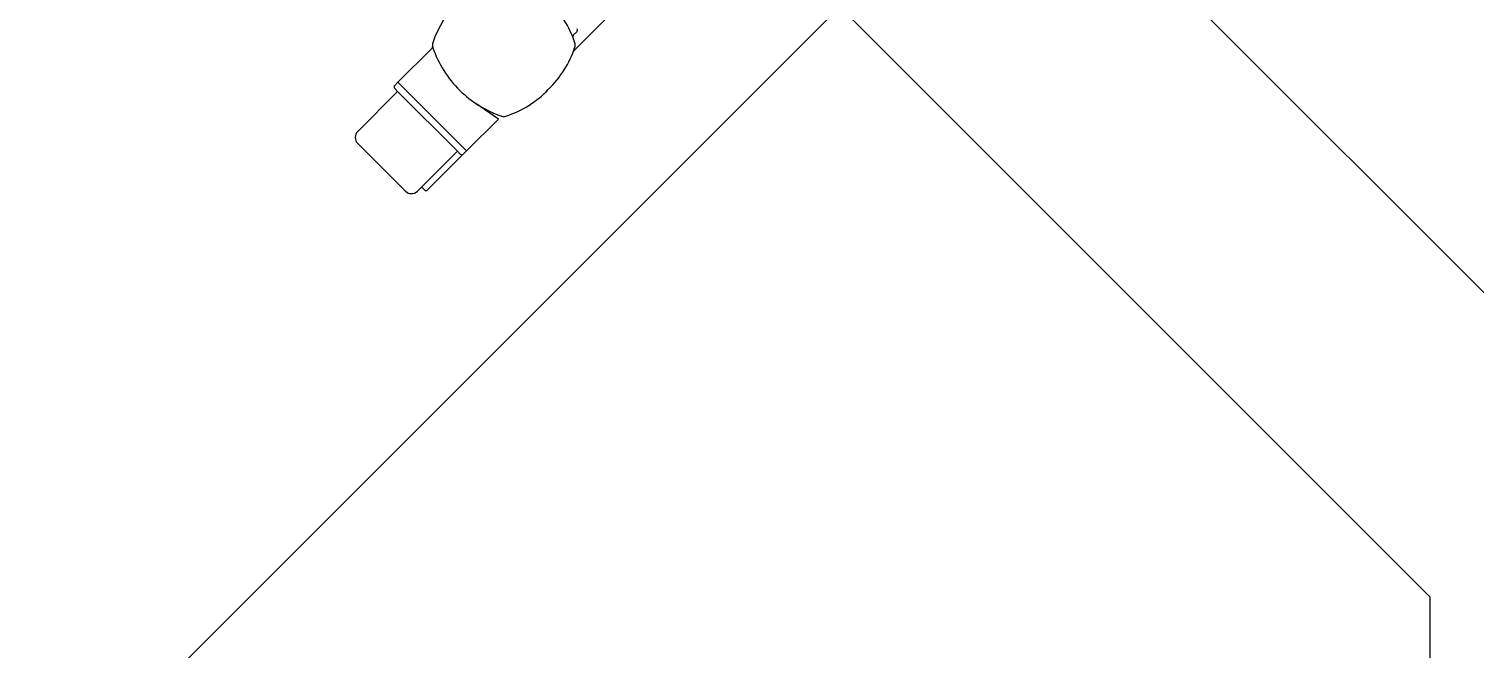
# Model space of a CAD drawing. Header units: inches. Extents: x 72602 to 350810, y -122122 to 43597.
# Drawn here: x 304684 to 306399, y 7835 to 8570 of the extents above; entities that cross this region are included whole.
import ezdxf

# ---------------------------------------------------------------- set-up
doc = ezdxf.new("R2010")
doc.units = ezdxf.units.IN
doc.header["$MEASUREMENT"] = 0
doc.layers.add('M-HVAC-EQPM-NEW', color=5, linetype='Continuous')
doc.layers.add('M-X-BKGD', color=8, linetype='Continuous')

msp = doc.modelspace()

# ---------------------------------------------------------------- hatches: boundary and pattern name
at = {"layer": 'M-HVAC-EQPM-NEW'}
h = msp.add_hatch(dxfattribs=at)
h.set_pattern_fill('ANSI31', color=1, scale=10000)
h.set_pattern_definition([(45, (143403.7, -63489.4), (-883.8835, 883.8835), [])])
h.paths.add_polyline_path([(293411, 17174.6), (308563.5, 17174.6), (308563.5, 7044.1), (293411, 7044.1)])

# ---------------------------------------------------------------- linework, layer by layer
at = {"layer": 'M-X-BKGD', "ltscale": 0.003}
msp.add_line((306795.7, 7871.6), (304144.8, 10522.5), dxfattribs=at)
msp.add_line((306795.7, 7871.6), (304144.8, 10522.5), dxfattribs=at)
at = {"layer": 'M-X-BKGD'}
for p, q in [((306345.7, 7897.3), (305552.7, 8690.3)), ((306345.7, 7897.3), (305552.7, 8690.3)), ((305330.2, 8544.1), (305436.8, 8650.7)), ((305330.2, 8544.1), (305436.8, 8650.7)), ((305329.9, 8562.9), (305334.6, 8567.6)), ((305329.9, 8562.9), (305334.6, 8567.6)), ((305162.6, 8547.7), (305122.1, 8507.2)), ((305162.6, 8547.7), (305122.1, 8507.2)), ((305118.2, 8503.3), (305122.1, 8507.2)), ((305118.2, 8503.3), (305122.1, 8507.2)), ((305203.4, 8425.9), (305122.1, 8507.2)), ((305203.4, 8425.9), (305122.1, 8507.2)), ((305074.4, 8448.9), (305121.7, 8496.2)), ((305074.4, 8448.9), (305121.7, 8496.2)), ((305118.2, 8499.8), (305121.7, 8496.2)), ((305118.2, 8499.8), (305121.7, 8496.2)), ((305192.5, 8425.5), (305121.7, 8496.2)), ((305192.5, 8425.5), (305121.7, 8496.2)), ((305241.2, 8463.6), (305214.6, 8482)), ((305241.2, 8463.6), (305214.6, 8482)), ((305203.4, 8425.9), (305241.2, 8463.6)), ((305203.4, 8425.9), (305241.2, 8463.6)), ((305130.9, 8378.1), (305074.4, 8434.7)), ((305130.9, 8378.1), (305074.4, 8434.7)), ((305145.1, 8378.1), (305192.5, 8425.5)), ((305145.1, 8378.1), (305192.5, 8425.5)), ((305157.2, 8379.6), (305199.9, 8422.3)), ((305157.2, 8379.6), (305199.9, 8422.3)), ((305196, 8422), (305192.5, 8425.5)), ((305196, 8422), (305192.5, 8425.5)), ((305199.5, 8422), (305203.4, 8425.9)), ((305199.5, 8422), (305203.4, 8425.9)), ((305151.9, 8381.4), (305153.6, 8379.6)), ((305151.9, 8381.4), (305153.6, 8379.6))]:
    msp.add_line(p, q, dxfattribs=at)
at = {"layer": 'M-X-BKGD', "ltscale": 0.2}
msp.add_line((306345.7, 7897.3), (306345.7, 5745.9), dxfattribs=at)
msp.add_line((306345.7, 7897.3), (306345.7, 5745.9), dxfattribs=at)
at = {"layer": 'M-X-BKGD'}
for centre, radius, start, end in [((305286.5, 8512.5), 130, 108.589, 161.411), ((305286.5, 8512.5), 130, 108.589, 161.411), ((305208.7, 8512.5), 130, 18.589, 45), ((305208.7, 8512.5), 130, 18.589, 45), ((305331.3, 8561.5), 2, 135, 201.8002), ((305331.3, 8561.5), 2, 135, 201.8002), ((305333.1, 8569.1), 2, 315, 45), ((305333.1, 8569.1), 2, 315, 45), ((305161.1, 8549.1), 2, 315, 13.4423), ((305161.1, 8549.1), 2, 315, 13.4423), ((305170.9, 8551.4), 8, 161.411, 198.589), ((305170.9, 8551.4), 8, 161.411, 198.589), ((305286.5, 8590.3), 130, 198.589, 200.3645), ((305286.5, 8590.3), 130, 198.589, 200.3645), ((305286.5, 8590.3), 130, 200.3645, 227.2563), ((305286.5, 8590.3), 130, 200.3645, 227.2563), ((305214.1, 8587.9), 124.1, 314.0168, 341.6722), ((305214.1, 8587.9), 124.1, 314.0168, 341.6722), ((305324.3, 8551.4), 8, 341.411, 18.589), ((305324.3, 8551.4), 8, 341.411, 18.589), ((305120, 8501.5), 2.5, 135, 225), ((305120, 8501.5), 2.5, 135, 225), ((305286.5, 8590.3), 130, 227.2563, 251.411), ((305286.5, 8590.3), 130, 227.2563, 251.411), ((305211.2, 8584.8), 124, 288.3233, 315.9915), ((305211.2, 8584.8), 124, 288.3233, 315.9915), ((305247.6, 8474.6), 8, 251.411, 288.589), ((305247.6, 8474.6), 8, 251.411, 288.589), ((305081.4, 8441.8), 10, 135, 225), ((305081.4, 8441.8), 10, 135, 225), ((305197.8, 8423.8), 2.5, 225, 315), ((305197.8, 8423.8), 2.5, 225, 315), ((305138, 8385.2), 10, 225, 315), ((305138, 8385.2), 10, 225, 315), ((305150.1, 8379.6), 2.5, 45, 134), ((305150.1, 8379.6), 2.5, 45, 134), ((305155.4, 8381.4), 2.5, 225, 315), ((305155.4, 8381.4), 2.5, 225, 315)]:
    msp.add_arc(centre, radius, start, end, dxfattribs=at)

doc.saveas('drawing.dxf')
